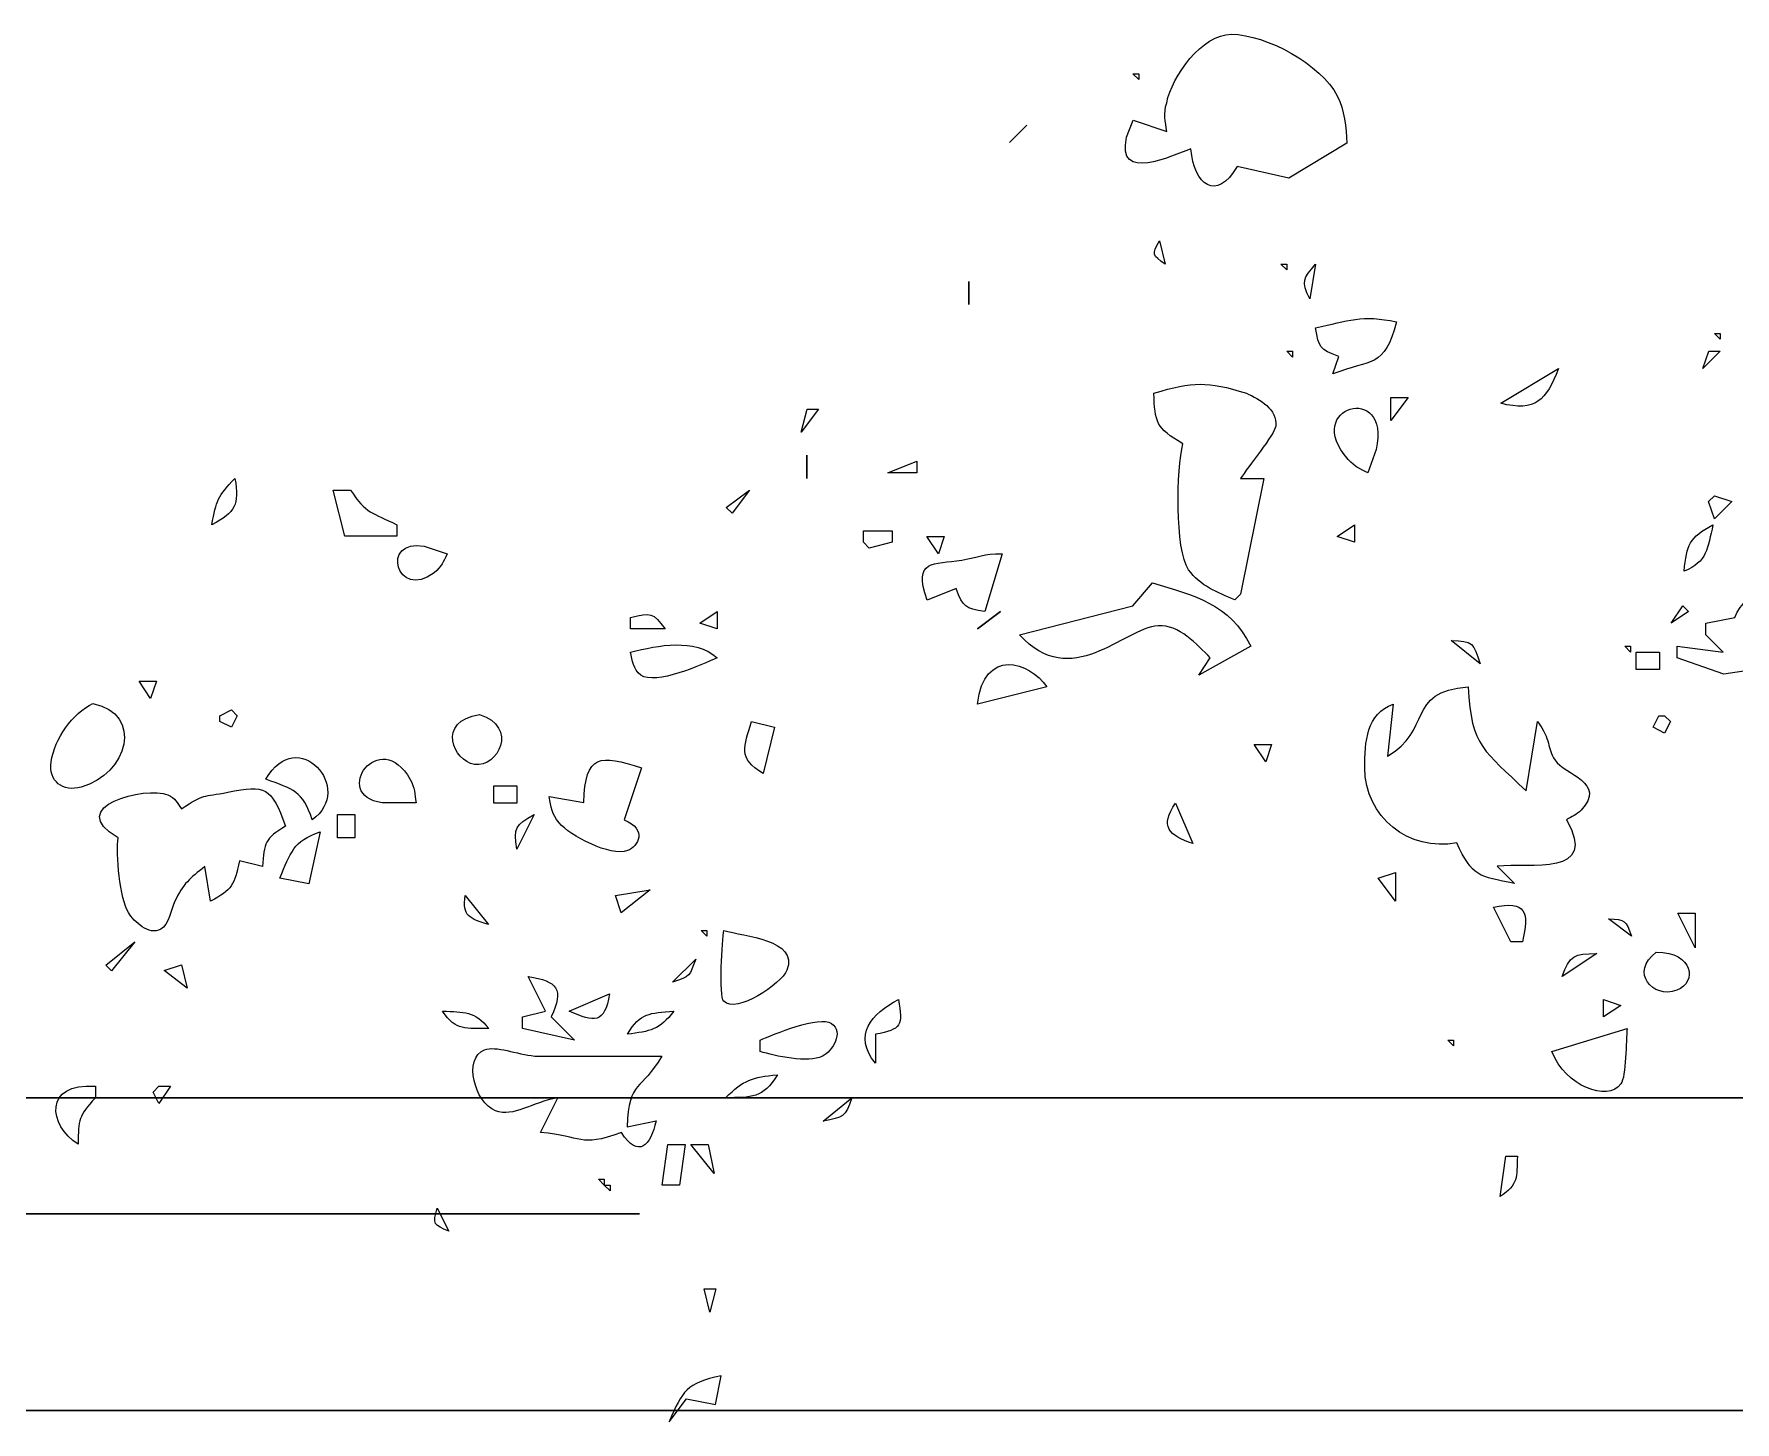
# Model space of a CAD drawing. Header units: centimetres. Extents: x -10.8 to 7.5, y -7.5 to 7.5.
# Drawn here: x -6.833 to -4.785, y -0.691 to 0.979 of the extents above; entities that cross this region are included whole.
import ezdxf

# ---------------------------------------------------------------- set-up
doc = ezdxf.new("R2010")
doc.units = ezdxf.units.CM
doc.header["$MEASUREMENT"] = 0
doc.layers.add('Layer 1', color=7, linetype='Continuous')

msp = doc.modelspace()

# ---------------------------------------------------------------- linework, layer by layer
at = {"layer": 'Layer 1'}
for points, knots in [([(-5.26357, 0.90509), (-5.28271, 0.94274), (-5.34882, 0.97886), (-5.39093, 0.97914), (-5.39093, 0.97914), (-5.42621, 0.97942), (-5.46268, 0.9282), (-5.46881, 0.89674), (-5.46881, 0.89674), (-5.47326, 0.88289), (-5.47027, 0.87503), (-5.46881, 0.86194), (-5.46881, 0.86194), (-5.46881, 0.86194), (-5.50931, 0.87586), (-5.50931, 0.87586), (-5.50931, 0.87586), (-5.50931, 0.87586), (-5.51717, 0.85512), (-5.51717, 0.85512), (-5.51717, 0.85512), (-5.52977, 0.79965), (-5.46268, 0.83341), (-5.43971, 0.84106), (-5.43971, 0.84106), (-5.43616, 0.79819), (-5.40895, 0.77655), (-5.38403, 0.82018), (-5.38403, 0.82018), (-5.38403, 0.82018), (-5.32167, 0.80591), (-5.32167, 0.80591), (-5.32167, 0.80591), (-5.32167, 0.80591), (-5.2518, 0.84801), (-5.2518, 0.84801), (-5.2518, 0.84801), (-5.25284, 0.86708), (-5.25472, 0.88768), (-5.26356, 0.90508), (-5.26356, 0.90508), (-5.26356, 0.90508), (-5.26357, 0.90509), (-5.26357, 0.90509)], [0, 0, 0, 0, 0.0833333, 0.0833333, 0.0833333, 0.0833333, 0.1666667, 0.1666667, 0.1666667, 0.1666667, 0.25, 0.25, 0.25, 0.25, 0.3333333, 0.3333333, 0.3333333, 0.3333333, 0.4166667, 0.4166667, 0.4166667, 0.4166667, 0.5, 0.5, 0.5, 0.5, 0.5833333, 0.5833333, 0.5833333, 0.5833333, 0.6666667, 0.6666667, 0.6666667, 0.6666667, 0.75, 0.75, 0.75, 0.75, 0.8333333, 0.8333333, 0.8333333, 0.8333333, 1, 1, 1, 1]), ([(-5.5095, 0.93153), (-5.5095, 0.93153), (-5.50254, 0.92457), (-5.50254, 0.92457), (-5.50254, 0.92457), (-5.50254, 0.92457), (-5.50254, 0.93153), (-5.50254, 0.93153), (-5.50254, 0.93153), (-5.50254, 0.93153), (-5.5095, 0.93153), (-5.5095, 0.93153)], [0, 0, 0, 0, 0.25, 0.25, 0.25, 0.25, 0.5, 0.5, 0.5, 0.5, 1, 1, 1, 1]), ([(-5.63732, 0.86962), (-5.63732, 0.86962), (-5.6582, 0.84874), (-5.6582, 0.84874), (-5.6582, 0.84874), (-5.6582, 0.84874), (-5.63732, 0.86962), (-5.63732, 0.86962)], [0, 0, 0, 0, 0.3333333, 0.3333333, 0.3333333, 0.3333333, 1, 1, 1, 1]), ([(-5.47052, 0.70254), (-5.47052, 0.70254), (-5.47748, 0.73038), (-5.47748, 0.73038), (-5.47748, 0.73038), (-5.48715, 0.71354), (-5.48625, 0.71361), (-5.47052, 0.70254)], [0, 0, 0, 0, 0.3333333, 0.3333333, 0.3333333, 0.3333333, 1, 1, 1, 1]), ([(-5.33135, 0.70254), (-5.33135, 0.70254), (-5.32439, 0.69558), (-5.32439, 0.69558), (-5.32439, 0.69558), (-5.32439, 0.69558), (-5.32439, 0.70254), (-5.32439, 0.70254), (-5.32439, 0.70254), (-5.32439, 0.70254), (-5.33135, 0.70254), (-5.33135, 0.70254)], [0, 0, 0, 0, 0.25, 0.25, 0.25, 0.25, 0.5, 0.5, 0.5, 0.5, 1, 1, 1, 1]), ([(-5.29655, 0.66079), (-5.29655, 0.66079), (-5.28959, 0.70255), (-5.28959, 0.70255), (-5.28959, 0.70255), (-5.30469, 0.68487), (-5.30713, 0.68216), (-5.29655, 0.66079)], [0, 0, 0, 0, 0.3333333, 0.3333333, 0.3333333, 0.3333333, 1, 1, 1, 1]), ([(-5.7071, 0.65383), (-5.7071, 0.65383), (-5.7071, 0.68167), (-5.7071, 0.68167), (-5.7071, 0.68167), (-5.7071, 0.68167), (-5.7071, 0.65383), (-5.7071, 0.65383)], [0, 0, 0, 0, 0.3333333, 0.3333333, 0.3333333, 0.3333333, 1, 1, 1, 1]), ([(-5.28958, 0.62599), (-5.28533, 0.60142), (-5.28492, 0.60052), (-5.26174, 0.59119), (-5.26174, 0.59119), (-5.26174, 0.59119), (-5.2687, 0.57031), (-5.2687, 0.57031), (-5.2687, 0.57031), (-5.22172, 0.58861), (-5.20683, 0.57664), (-5.19215, 0.63294), (-5.19215, 0.63294), (-5.23356, 0.6422), (-5.25012, 0.63405), (-5.28958, 0.62598), (-5.28958, 0.62598), (-5.28958, 0.62598), (-5.28958, 0.62599), (-5.28958, 0.62599)], [0, 0, 0, 0, 0.1666667, 0.1666667, 0.1666667, 0.1666667, 0.3333333, 0.3333333, 0.3333333, 0.3333333, 0.5, 0.5, 0.5, 0.5, 0.6666667, 0.6666667, 0.6666667, 0.6666667, 1, 1, 1, 1]), ([(-4.80936, 0.61903), (-4.80936, 0.61903), (-4.8024, 0.61207), (-4.8024, 0.61207), (-4.8024, 0.61207), (-4.8024, 0.61207), (-4.8024, 0.61903), (-4.8024, 0.61903), (-4.8024, 0.61903), (-4.8024, 0.61903), (-4.80936, 0.61903), (-4.80936, 0.61903)], [0, 0, 0, 0, 0.25, 0.25, 0.25, 0.25, 0.5, 0.5, 0.5, 0.5, 1, 1, 1, 1]), ([(-5.32416, 0.59761), (-5.32416, 0.59761), (-5.3172, 0.59065), (-5.3172, 0.59065), (-5.3172, 0.59065), (-5.3172, 0.59065), (-5.3172, 0.59761), (-5.3172, 0.59761), (-5.3172, 0.59761), (-5.3172, 0.59761), (-5.32416, 0.59761), (-5.32416, 0.59761)], [0, 0, 0, 0, 0.25, 0.25, 0.25, 0.25, 0.5, 0.5, 0.5, 0.5, 1, 1, 1, 1]), ([(-4.81612, 0.59761), (-4.81612, 0.59761), (-4.82308, 0.57673), (-4.82308, 0.57673), (-4.82308, 0.57673), (-4.82308, 0.57673), (-4.8022, 0.59761), (-4.8022, 0.59761), (-4.8022, 0.59761), (-4.8022, 0.59761), (-4.81612, 0.59761), (-4.81612, 0.59761)], [0, 0, 0, 0, 0.25, 0.25, 0.25, 0.25, 0.5, 0.5, 0.5, 0.5, 1, 1, 1, 1]), ([(-5.06663, 0.53498), (-5.02439, 0.5244), (-5.01235, 0.53818), (-4.99704, 0.57674), (-4.99704, 0.57674), (-4.99704, 0.57674), (-5.06663, 0.53498), (-5.06663, 0.53498)], [0, 0, 0, 0, 0.3333333, 0.3333333, 0.3333333, 0.3333333, 1, 1, 1, 1]), ([(-5.33751, 0.50749), (-5.33507, 0.52753), (-5.357, 0.53999), (-5.37293, 0.54716), (-5.37293, 0.54716), (-5.42088, 0.56184), (-5.43668, 0.56122), (-5.48428, 0.54716), (-5.48428, 0.54716), (-5.48303, 0.51215), (-5.48205, 0.50533), (-5.44948, 0.48626), (-5.44948, 0.48626), (-5.45672, 0.45647), (-5.45936, 0.3587), (-5.44245, 0.33461), (-5.44245, 0.33461), (-5.42902, 0.3154), (-5.40744, 0.30733), (-5.38684, 0.29835), (-5.38684, 0.29835), (-5.38684, 0.29835), (-5.37988, 0.30531), (-5.37988, 0.30531), (-5.37988, 0.30531), (-5.37988, 0.30531), (-5.35204, 0.44449), (-5.35204, 0.44449), (-5.35204, 0.44449), (-5.35204, 0.44449), (-5.3799, 0.4445), (-5.3799, 0.4445), (-5.3799, 0.4445), (-5.37155, 0.45765), (-5.3387, 0.49774), (-5.33752, 0.50748), (-5.33752, 0.50748), (-5.33752, 0.50748), (-5.33751, 0.50749), (-5.33751, 0.50749)], [0, 0, 0, 0, 0.0909091, 0.0909091, 0.0909091, 0.0909091, 0.1818182, 0.1818182, 0.1818182, 0.1818182, 0.2727273, 0.2727273, 0.2727273, 0.2727273, 0.3636364, 0.3636364, 0.3636364, 0.3636364, 0.4545455, 0.4545455, 0.4545455, 0.4545455, 0.5454545, 0.5454545, 0.5454545, 0.5454545, 0.6363636, 0.6363636, 0.6363636, 0.6363636, 0.7272727, 0.7272727, 0.7272727, 0.7272727, 0.8181818, 0.8181818, 0.8181818, 0.8181818, 1, 1, 1, 1]), ([(-5.21657, 0.4793), (-5.19827, 0.56135), (-5.30704, 0.53101), (-5.25018, 0.4674), (-5.25018, 0.4674), (-5.2412, 0.45745), (-5.23751, 0.45717), (-5.22673, 0.45146), (-5.22673, 0.45146), (-5.22673, 0.45146), (-5.21657, 0.4793), (-5.21657, 0.4793)], [0, 0, 0, 0, 0.25, 0.25, 0.25, 0.25, 0.5, 0.5, 0.5, 0.5, 1, 1, 1, 1]), ([(-5.19891, 0.54194), (-5.19891, 0.54194), (-5.19891, 0.5141), (-5.19891, 0.5141), (-5.19891, 0.5141), (-5.19891, 0.5141), (-5.17803, 0.54194), (-5.17803, 0.54194), (-5.17803, 0.54194), (-5.17803, 0.54194), (-5.19891, 0.54194), (-5.19891, 0.54194)], [0, 0, 0, 0, 0.25, 0.25, 0.25, 0.25, 0.5, 0.5, 0.5, 0.5, 1, 1, 1, 1]), ([(-5.90193, 0.52802), (-5.90193, 0.52802), (-5.90889, 0.50018), (-5.90889, 0.50018), (-5.90889, 0.50018), (-5.90889, 0.50018), (-5.88801, 0.52802), (-5.88801, 0.52802), (-5.88801, 0.52802), (-5.88801, 0.52802), (-5.90193, 0.52802), (-5.90193, 0.52802)], [0, 0, 0, 0, 0.25, 0.25, 0.25, 0.25, 0.5, 0.5, 0.5, 0.5, 1, 1, 1, 1]), ([(-5.90203, 0.44451), (-5.90203, 0.44451), (-5.90203, 0.47235), (-5.90203, 0.47235), (-5.90203, 0.47235), (-5.90203, 0.47235), (-5.90203, 0.44451), (-5.90203, 0.44451)], [0, 0, 0, 0, 0.3333333, 0.3333333, 0.3333333, 0.3333333, 1, 1, 1, 1]), ([(-5.8046, 0.45147), (-5.8046, 0.45147), (-5.7698, 0.45147), (-5.7698, 0.45147), (-5.7698, 0.45147), (-5.7698, 0.45147), (-5.7698, 0.46539), (-5.7698, 0.46539), (-5.7698, 0.46539), (-5.7698, 0.46539), (-5.8046, 0.45147), (-5.8046, 0.45147)], [0, 0, 0, 0, 0.25, 0.25, 0.25, 0.25, 0.5, 0.5, 0.5, 0.5, 1, 1, 1, 1]), ([(-6.61878, 0.38883), (-6.59032, 0.40407), (-6.58551, 0.41256), (-6.59094, 0.44451), (-6.59094, 0.44451), (-6.61154, 0.42356), (-6.61335, 0.41737), (-6.61878, 0.38883)], [0, 0, 0, 0, 0.3333333, 0.3333333, 0.3333333, 0.3333333, 1, 1, 1, 1]), ([(-6.47252, 0.43059), (-6.47252, 0.43059), (-6.4586, 0.37491), (-6.4586, 0.37491), (-6.4586, 0.37491), (-6.4586, 0.37491), (-6.39596, 0.37491), (-6.39596, 0.37491), (-6.39596, 0.37491), (-6.39596, 0.37491), (-6.39596, 0.38883), (-6.39596, 0.38883), (-6.39596, 0.38883), (-6.42519, 0.40351), (-6.43347, 0.40191), (-6.45164, 0.43059), (-6.45164, 0.43059), (-6.45164, 0.43059), (-6.47252, 0.43059), (-6.47252, 0.43059)], [0, 0, 0, 0, 0.1666667, 0.1666667, 0.1666667, 0.1666667, 0.3333333, 0.3333333, 0.3333333, 0.3333333, 0.5, 0.5, 0.5, 0.5, 0.6666667, 0.6666667, 0.6666667, 0.6666667, 1, 1, 1, 1]), ([(-5.99927, 0.40971), (-5.99927, 0.40971), (-5.99231, 0.40275), (-5.99231, 0.40275), (-5.99231, 0.40275), (-5.99231, 0.40275), (-5.97143, 0.43059), (-5.97143, 0.43059), (-5.97143, 0.43059), (-5.97143, 0.43059), (-5.99927, 0.40971), (-5.99927, 0.40971)], [0, 0, 0, 0, 0.25, 0.25, 0.25, 0.25, 0.5, 0.5, 0.5, 0.5, 1, 1, 1, 1]), ([(-4.80925, 0.42363), (-4.80925, 0.42363), (-4.81621, 0.41667), (-4.81621, 0.41667), (-4.81621, 0.41667), (-4.81621, 0.41667), (-4.80925, 0.39579), (-4.80925, 0.39579), (-4.80925, 0.39579), (-4.80925, 0.39579), (-4.78837, 0.41667), (-4.78837, 0.41667), (-4.78837, 0.41667), (-4.78837, 0.41667), (-4.80925, 0.42363), (-4.80925, 0.42363)], [0, 0, 0, 0, 0.2, 0.2, 0.2, 0.2, 0.4, 0.4, 0.4, 0.4, 0.6, 0.6, 0.6, 0.6, 1, 1, 1, 1]), ([(-6.36293, 0.36306), (-6.41673, 0.37252), (-6.39585, 0.29674), (-6.35117, 0.33105), (-6.35117, 0.33105), (-6.34136, 0.33864), (-6.34045, 0.34392), (-6.33523, 0.35374), (-6.33523, 0.35374), (-6.33523, 0.35374), (-6.36293, 0.36307), (-6.36293, 0.36307), (-6.36293, 0.36307), (-6.36293, 0.36307), (-6.36293, 0.36306), (-6.36293, 0.36306)], [0, 0, 0, 0, 0.2, 0.2, 0.2, 0.2, 0.4, 0.4, 0.4, 0.4, 0.6, 0.6, 0.6, 0.6, 1, 1, 1, 1]), ([(-5.83407, 0.38166), (-5.83407, 0.38166), (-5.83407, 0.36774), (-5.83407, 0.36774), (-5.83407, 0.36774), (-5.83407, 0.36774), (-5.82711, 0.36078), (-5.82711, 0.36078), (-5.82711, 0.36078), (-5.82711, 0.36078), (-5.79927, 0.36774), (-5.79927, 0.36774), (-5.79927, 0.36774), (-5.79927, 0.36774), (-5.79927, 0.38166), (-5.79927, 0.38166), (-5.79927, 0.38166), (-5.79927, 0.38166), (-5.83407, 0.38166), (-5.83407, 0.38166)], [0, 0, 0, 0, 0.1666667, 0.1666667, 0.1666667, 0.1666667, 0.3333333, 0.3333333, 0.3333333, 0.3333333, 0.5, 0.5, 0.5, 0.5, 0.6666667, 0.6666667, 0.6666667, 0.6666667, 1, 1, 1, 1]), ([(-5.7577, 0.37462), (-5.7577, 0.37462), (-5.74378, 0.35374), (-5.74378, 0.35374), (-5.74378, 0.35374), (-5.74378, 0.35374), (-5.73682, 0.37462), (-5.73682, 0.37462), (-5.73682, 0.37462), (-5.73682, 0.37462), (-5.7577, 0.37462), (-5.7577, 0.37462)], [0, 0, 0, 0, 0.25, 0.25, 0.25, 0.25, 0.5, 0.5, 0.5, 0.5, 1, 1, 1, 1]), ([(-5.26339, 0.3747), (-5.26339, 0.3747), (-5.24251, 0.36774), (-5.24251, 0.36774), (-5.24251, 0.36774), (-5.24251, 0.36774), (-5.24251, 0.38862), (-5.24251, 0.38862), (-5.24251, 0.38862), (-5.24251, 0.38862), (-5.26339, 0.3747), (-5.26339, 0.3747)], [0, 0, 0, 0, 0.25, 0.25, 0.25, 0.25, 0.5, 0.5, 0.5, 0.5, 1, 1, 1, 1]), ([(-4.84582, 0.33295), (-4.81777, 0.34388), (-4.81742, 0.36086), (-4.81102, 0.38863), (-4.81102, 0.38863), (-4.83997, 0.37318), (-4.84213, 0.36476), (-4.84582, 0.33295)], [0, 0, 0, 0, 0.3333333, 0.3333333, 0.3333333, 0.3333333, 1, 1, 1, 1]), ([(-5.71561, 0.34629), (-5.74957, 0.34086), (-5.7749, 0.34796), (-5.75737, 0.2982), (-5.75737, 0.2982), (-5.75737, 0.2982), (-5.72257, 0.31212), (-5.72257, 0.31212), (-5.72257, 0.31212), (-5.71324, 0.28894), (-5.71234, 0.28853), (-5.68777, 0.28428), (-5.68777, 0.28428), (-5.68777, 0.28428), (-5.66689, 0.35387), (-5.66689, 0.35387), (-5.66689, 0.35387), (-5.69062, 0.35401), (-5.69438, 0.34962), (-5.71561, 0.34628), (-5.71561, 0.34628), (-5.71561, 0.34628), (-5.71561, 0.34629), (-5.71561, 0.34629)], [0, 0, 0, 0, 0.1428571, 0.1428571, 0.1428571, 0.1428571, 0.2857143, 0.2857143, 0.2857143, 0.2857143, 0.4285714, 0.4285714, 0.4285714, 0.4285714, 0.5714286, 0.5714286, 0.5714286, 0.5714286, 0.7142857, 0.7142857, 0.7142857, 0.7142857, 1, 1, 1, 1]), ([(-5.48593, 0.31908), (-5.48593, 0.31908), (-5.50945, 0.29138), (-5.50945, 0.29138), (-5.50945, 0.29138), (-5.50945, 0.29138), (-5.64599, 0.25644), (-5.64599, 0.25644), (-5.64599, 0.25644), (-5.58356, 0.18754), (-5.52184, 0.26389), (-5.47897, 0.26723), (-5.47897, 0.26723), (-5.45392, 0.26911), (-5.43276, 0.2444), (-5.41634, 0.2286), (-5.41634, 0.2286), (-5.41634, 0.2286), (-5.43026, 0.20772), (-5.43026, 0.20772), (-5.43026, 0.20772), (-5.43026, 0.20772), (-5.36763, 0.24252), (-5.36763, 0.24252), (-5.36763, 0.24252), (-5.39324, 0.29416), (-5.43528, 0.30314), (-5.48594, 0.31907), (-5.48594, 0.31907), (-5.48594, 0.31907), (-5.48593, 0.31908), (-5.48593, 0.31908)], [0, 0, 0, 0, 0.1111111, 0.1111111, 0.1111111, 0.1111111, 0.2222222, 0.2222222, 0.2222222, 0.2222222, 0.3333333, 0.3333333, 0.3333333, 0.3333333, 0.4444444, 0.4444444, 0.4444444, 0.4444444, 0.5555556, 0.5555556, 0.5555556, 0.5555556, 0.6666667, 0.6666667, 0.6666667, 0.6666667, 0.7777778, 0.7777778, 0.7777778, 0.7777778, 1, 1, 1, 1]), ([(-4.78464, 0.27728), (-4.78464, 0.27728), (-4.81944, 0.27032), (-4.81944, 0.27032), (-4.81944, 0.27032), (-4.81944, 0.27032), (-4.81944, 0.2564), (-4.81944, 0.2564), (-4.81944, 0.2564), (-4.81944, 0.2564), (-4.79856, 0.23552), (-4.79856, 0.23552), (-4.79856, 0.23552), (-4.79856, 0.23552), (-4.85424, 0.24248), (-4.85424, 0.24248), (-4.85424, 0.24248), (-4.85424, 0.24248), (-4.85424, 0.22856), (-4.85424, 0.22856), (-4.85424, 0.22856), (-4.85424, 0.22856), (-4.79794, 0.20887), (-4.79794, 0.20887), (-4.79794, 0.20887), (-4.79794, 0.20887), (-4.66634, 0.22856), (-4.66634, 0.22856), (-4.66634, 0.22856), (-4.67386, 0.26322), (-4.6788, 0.27094), (-4.71506, 0.27032), (-4.71506, 0.27032), (-4.73134, 0.31416), (-4.77039, 0.31382), (-4.78465, 0.27728), (-4.78465, 0.27728), (-4.78465, 0.27728), (-4.78464, 0.27728), (-4.78464, 0.27728)], [0, 0, 0, 0, 0.0909091, 0.0909091, 0.0909091, 0.0909091, 0.1818182, 0.1818182, 0.1818182, 0.1818182, 0.2727273, 0.2727273, 0.2727273, 0.2727273, 0.3636364, 0.3636364, 0.3636364, 0.3636364, 0.4545455, 0.4545455, 0.4545455, 0.4545455, 0.5454545, 0.5454545, 0.5454545, 0.5454545, 0.6363636, 0.6363636, 0.6363636, 0.6363636, 0.7272727, 0.7272727, 0.7272727, 0.7272727, 0.8181818, 0.8181818, 0.8181818, 0.8181818, 1, 1, 1, 1]), ([(-4.86122, 0.27032), (-4.86122, 0.27032), (-4.84034, 0.28424), (-4.84034, 0.28424), (-4.84034, 0.28424), (-4.84034, 0.28424), (-4.8473, 0.2912), (-4.8473, 0.2912), (-4.8473, 0.2912), (-4.8473, 0.2912), (-4.86122, 0.27032), (-4.86122, 0.27032)], [0, 0, 0, 0, 0.25, 0.25, 0.25, 0.25, 0.5, 0.5, 0.5, 0.5, 1, 1, 1, 1]), ([(-6.1144, 0.27727), (-6.1144, 0.27727), (-6.1144, 0.26335), (-6.1144, 0.26335), (-6.1144, 0.26335), (-6.1144, 0.26335), (-6.07265, 0.26335), (-6.07265, 0.26335), (-6.07265, 0.26335), (-6.08817, 0.28374), (-6.0897, 0.28277), (-6.11441, 0.27727), (-6.11441, 0.27727), (-6.11441, 0.27727), (-6.1144, 0.27727), (-6.1144, 0.27727)], [0, 0, 0, 0, 0.2, 0.2, 0.2, 0.2, 0.4, 0.4, 0.4, 0.4, 0.6, 0.6, 0.6, 0.6, 1, 1, 1, 1]), ([(-6.03089, 0.27031), (-6.03089, 0.27031), (-6.01001, 0.26335), (-6.01001, 0.26335), (-6.01001, 0.26335), (-6.01001, 0.26335), (-6.01001, 0.28423), (-6.01001, 0.28423), (-6.01001, 0.28423), (-6.01001, 0.28423), (-6.03089, 0.27031), (-6.03089, 0.27031)], [0, 0, 0, 0, 0.25, 0.25, 0.25, 0.25, 0.5, 0.5, 0.5, 0.5, 1, 1, 1, 1]), ([(-5.69683, 0.26335), (-5.69683, 0.26335), (-5.66899, 0.28423), (-5.66899, 0.28423), (-5.66899, 0.28423), (-5.66899, 0.28423), (-5.69683, 0.26335), (-5.69683, 0.26335)], [0, 0, 0, 0, 0.3333333, 0.3333333, 0.3333333, 0.3333333, 1, 1, 1, 1]), ([(-6.11441, 0.23552), (-6.11211, 0.22571), (-6.11142, 0.2145), (-6.1023, 0.20789), (-6.1023, 0.20789), (-6.08462, 0.19508), (-6.02846, 0.22049), (-6.01002, 0.22856), (-6.01002, 0.22856), (-6.03765, 0.25271), (-6.08087, 0.24366), (-6.11441, 0.23552)], [0, 0, 0, 0, 0.25, 0.25, 0.25, 0.25, 0.5, 0.5, 0.5, 0.5, 1, 1, 1, 1]), ([(-5.1262, 0.24943), (-5.1262, 0.24943), (-5.0914, 0.22159), (-5.0914, 0.22159), (-5.0914, 0.22159), (-5.09926, 0.24602), (-5.1001, 0.24915), (-5.1262, 0.24943)], [0, 0, 0, 0, 0.3333333, 0.3333333, 0.3333333, 0.3333333, 1, 1, 1, 1]), ([(-5.69683, 0.17288), (-5.69683, 0.17288), (-5.61332, 0.19376), (-5.61332, 0.19376), (-5.61332, 0.19376), (-5.63385, 0.22424), (-5.68876, 0.24164), (-5.69683, 0.17288)], [0, 0, 0, 0, 0.3333333, 0.3333333, 0.3333333, 0.3333333, 1, 1, 1, 1]), ([(-4.91735, 0.24247), (-4.91735, 0.24247), (-4.91039, 0.23551), (-4.91039, 0.23551), (-4.91039, 0.23551), (-4.91039, 0.23551), (-4.91039, 0.24247), (-4.91039, 0.24247), (-4.91039, 0.24247), (-4.91039, 0.24247), (-4.91735, 0.24247), (-4.91735, 0.24247)], [0, 0, 0, 0, 0.25, 0.25, 0.25, 0.25, 0.5, 0.5, 0.5, 0.5, 1, 1, 1, 1]), ([(-4.9034, 0.23552), (-4.9034, 0.23552), (-4.9034, 0.21464), (-4.9034, 0.21464), (-4.9034, 0.21464), (-4.9034, 0.21464), (-4.87556, 0.21464), (-4.87556, 0.21464), (-4.87556, 0.21464), (-4.87556, 0.21464), (-4.87556, 0.23552), (-4.87556, 0.23552), (-4.87556, 0.23552), (-4.87556, 0.23552), (-4.9034, 0.23552), (-4.9034, 0.23552)], [0, 0, 0, 0, 0.2, 0.2, 0.2, 0.2, 0.4, 0.4, 0.4, 0.4, 0.6, 0.6, 0.6, 0.6, 1, 1, 1, 1]), ([(-6.70641, 0.20072), (-6.70641, 0.20072), (-6.69249, 0.17984), (-6.69249, 0.17984), (-6.69249, 0.17984), (-6.69249, 0.17984), (-6.68553, 0.20072), (-6.68553, 0.20072), (-6.68553, 0.20072), (-6.68553, 0.20072), (-6.70641, 0.20072), (-6.70641, 0.20072)], [0, 0, 0, 0, 0.25, 0.25, 0.25, 0.25, 0.5, 0.5, 0.5, 0.5, 1, 1, 1, 1]), ([(-5.20314, 0.11025), (-5.20314, 0.11025), (-5.19618, 0.17288), (-5.19618, 0.17288), (-5.19618, 0.17288), (-5.22785, 0.16147), (-5.23063, 0.12723), (-5.23042, 0.09633), (-5.23042, 0.09633), (-5.23014, 0.0369), (-5.17732, -0.00493), (-5.11963, 0.00586), (-5.11963, 0.00586), (-5.10035, -0.03499), (-5.09311, -0.03457), (-5.05004, -0.04286), (-5.05004, -0.04286), (-5.05004, -0.04286), (-5.07092, -0.02198), (-5.07092, -0.02198), (-5.07092, -0.02198), (-5.03146, -0.01864), (-4.94809, -0.03492), (-4.98741, 0.0337), (-4.98741, 0.0337), (-4.98101, 0.0376), (-4.97551, 0.03955), (-4.96973, 0.04546), (-4.96973, 0.04546), (-4.93813, 0.07803), (-4.98977, 0.08833), (-5.00119, 0.10545), (-5.00119, 0.10545), (-5.01107, 0.1202), (-5.00571, 0.12974), (-5.02221, 0.15201), (-5.02221, 0.15201), (-5.02221, 0.15201), (-5.03613, 0.0685), (-5.03613, 0.0685), (-5.03613, 0.0685), (-5.08589, 0.11736), (-5.10231, 0.12049), (-5.10572, 0.19376), (-5.10572, 0.19376), (-5.18227, 0.1875), (-5.14817, 0.14045), (-5.20315, 0.11025), (-5.20315, 0.11025), (-5.20315, 0.11025), (-5.20314, 0.11025), (-5.20314, 0.11025)], [0, 0, 0, 0, 0.0714286, 0.0714286, 0.0714286, 0.0714286, 0.1428571, 0.1428571, 0.1428571, 0.1428571, 0.2142857, 0.2142857, 0.2142857, 0.2142857, 0.2857143, 0.2857143, 0.2857143, 0.2857143, 0.3571429, 0.3571429, 0.3571429, 0.3571429, 0.4285714, 0.4285714, 0.4285714, 0.4285714, 0.5, 0.5, 0.5, 0.5, 0.5714286, 0.5714286, 0.5714286, 0.5714286, 0.6428571, 0.6428571, 0.6428571, 0.6428571, 0.7142857, 0.7142857, 0.7142857, 0.7142857, 0.7857143, 0.7857143, 0.7857143, 0.7857143, 0.8571429, 0.8571429, 0.8571429, 0.8571429, 1, 1, 1, 1]), ([(-6.81228, 0.10343), (-6.81555, 0.07991), (-6.79808, 0.06689), (-6.77595, 0.07302), (-6.77595, 0.07302), (-6.72007, 0.08847), (-6.70037, 0.16141), (-6.76203, 0.17351), (-6.76203, 0.17351), (-6.78653, 0.16168), (-6.80838, 0.13141), (-6.81228, 0.10343)], [0, 0, 0, 0, 0.25, 0.25, 0.25, 0.25, 0.5, 0.5, 0.5, 0.5, 1, 1, 1, 1]), ([(-6.6091, 0.15897), (-6.6091, 0.15897), (-6.6091, 0.15201), (-6.6091, 0.15201), (-6.6091, 0.15201), (-6.6091, 0.15201), (-6.59518, 0.14505), (-6.59518, 0.14505), (-6.59518, 0.14505), (-6.59518, 0.14505), (-6.58822, 0.15897), (-6.58822, 0.15897), (-6.58822, 0.15897), (-6.58822, 0.15897), (-6.59518, 0.16593), (-6.59518, 0.16593), (-6.59518, 0.16593), (-6.59518, 0.16593), (-6.6091, 0.15897), (-6.6091, 0.15897)], [0, 0, 0, 0, 0.1666667, 0.1666667, 0.1666667, 0.1666667, 0.3333333, 0.3333333, 0.3333333, 0.3333333, 0.5, 0.5, 0.5, 0.5, 0.6666667, 0.6666667, 0.6666667, 0.6666667, 1, 1, 1, 1]), ([(-6.55368, 0.08241), (-6.52104, 0.07065), (-6.50886, 0.06856), (-6.498, 0.03369), (-6.498, 0.03369), (-6.44532, 0.07044), (-6.51582, 0.14949), (-6.55368, 0.08241)], [0, 0, 0, 0, 0.3333333, 0.3333333, 0.3333333, 0.3333333, 1, 1, 1, 1]), ([(-6.37984, 0.08199), (-6.41624, 0.14748), (-6.47623, 0.06334), (-6.4138, 0.05408), (-6.4138, 0.05408), (-6.4138, 0.05408), (-6.37274, 0.05409), (-6.37274, 0.05409), (-6.37274, 0.05409), (-6.37441, 0.06502), (-6.37434, 0.07212), (-6.37984, 0.082), (-6.37984, 0.082), (-6.37984, 0.082), (-6.37984, 0.08199), (-6.37984, 0.08199)], [0, 0, 0, 0, 0.2, 0.2, 0.2, 0.2, 0.4, 0.4, 0.4, 0.4, 0.6, 0.6, 0.6, 0.6, 1, 1, 1, 1]), ([(-6.30248, 0.10037), (-6.27402, 0.09626), (-6.24938, 0.14526), (-6.29622, 0.16057), (-6.29622, 0.16057), (-6.34897, 0.15236), (-6.32768, 0.10392), (-6.30248, 0.10037)], [0, 0, 0, 0, 0.3333333, 0.3333333, 0.3333333, 0.3333333, 1, 1, 1, 1]), ([(-5.9689, 0.15201), (-5.97774, 0.12104), (-5.98595, 0.10824), (-5.95498, 0.08938), (-5.95498, 0.08938), (-5.95498, 0.08938), (-5.94106, 0.14506), (-5.94106, 0.14506), (-5.94106, 0.14506), (-5.94106, 0.14506), (-5.9689, 0.15202), (-5.9689, 0.15202), (-5.9689, 0.15202), (-5.9689, 0.15202), (-5.9689, 0.15201), (-5.9689, 0.15201)], [0, 0, 0, 0, 0.2, 0.2, 0.2, 0.2, 0.4, 0.4, 0.4, 0.4, 0.6, 0.6, 0.6, 0.6, 1, 1, 1, 1]), ([(-4.87618, 0.15897), (-4.87618, 0.15897), (-4.88314, 0.14505), (-4.88314, 0.14505), (-4.88314, 0.14505), (-4.88314, 0.14505), (-4.86922, 0.13809), (-4.86922, 0.13809), (-4.86922, 0.13809), (-4.86922, 0.13809), (-4.86226, 0.15201), (-4.86226, 0.15201), (-4.86226, 0.15201), (-4.86226, 0.15201), (-4.86922, 0.15897), (-4.86922, 0.15897), (-4.86922, 0.15897), (-4.86922, 0.15897), (-4.87618, 0.15897), (-4.87618, 0.15897)], [0, 0, 0, 0, 0.1666667, 0.1666667, 0.1666667, 0.1666667, 0.3333333, 0.3333333, 0.3333333, 0.3333333, 0.5, 0.5, 0.5, 0.5, 0.6666667, 0.6666667, 0.6666667, 0.6666667, 1, 1, 1, 1]), ([(-5.36346, 0.12417), (-5.36346, 0.12417), (-5.34954, 0.10329), (-5.34954, 0.10329), (-5.34954, 0.10329), (-5.34954, 0.10329), (-5.34258, 0.12417), (-5.34258, 0.12417), (-5.34258, 0.12417), (-5.34258, 0.12417), (-5.36346, 0.12417), (-5.36346, 0.12417)], [0, 0, 0, 0, 0.25, 0.25, 0.25, 0.25, 0.5, 0.5, 0.5, 0.5, 1, 1, 1, 1]), ([(-6.17092, 0.05457), (-6.17092, 0.05457), (-6.21268, 0.06153), (-6.21268, 0.06153), (-6.21268, 0.06153), (-6.2099, 0.04872), (-6.20948, 0.04079), (-6.20057, 0.03), (-6.20057, 0.03), (-6.1879, 0.01455), (-6.13821, -0.01113), (-6.11824, -0.00348), (-6.11824, -0.00348), (-6.10502, 0.0016), (-6.09402, 0.02185), (-6.12221, 0.03368), (-6.12221, 0.03368), (-6.12221, 0.03368), (-6.10133, 0.09631), (-6.10133, 0.09631), (-6.10133, 0.09631), (-6.15144, 0.11239), (-6.16891, 0.11308), (-6.17092, 0.05455), (-6.17092, 0.05455), (-6.17092, 0.05455), (-6.17092, 0.05457), (-6.17092, 0.05457)], [0, 0, 0, 0, 0.125, 0.125, 0.125, 0.125, 0.25, 0.25, 0.25, 0.25, 0.375, 0.375, 0.375, 0.375, 0.5, 0.5, 0.5, 0.5, 0.625, 0.625, 0.625, 0.625, 0.75, 0.75, 0.75, 0.75, 1, 1, 1, 1]), ([(-6.59949, 0.06682), (-6.63039, 0.06083), (-6.62726, 0.0655), (-6.65517, 0.04692), (-6.65517, 0.04692), (-6.66081, 0.05444), (-6.66206, 0.05945), (-6.67194, 0.06369), (-6.67194, 0.06369), (-6.69755, 0.07476), (-6.79791, 0.04977), (-6.73172, 0.01212), (-6.73172, 0.01212), (-6.7345, -0.00688), (-6.72935, -0.06179), (-6.71926, -0.07794), (-6.71926, -0.07794), (-6.71223, -0.08921), (-6.69469, -0.10585), (-6.68015, -0.09805), (-6.68015, -0.09805), (-6.67069, -0.09297), (-6.66762, -0.07383), (-6.66324, -0.06444), (-6.66324, -0.06444), (-6.6535, -0.04328), (-6.64494, -0.0366), (-6.62733, -0.02268), (-6.62733, -0.02268), (-6.62733, -0.02268), (-6.62037, -0.06444), (-6.62037, -0.06444), (-6.62037, -0.06444), (-6.59379, -0.05024), (-6.59184, -0.04481), (-6.58557, -0.01572), (-6.58557, -0.01572), (-6.58557, -0.01572), (-6.55773, -0.02268), (-6.55773, -0.02268), (-6.55773, -0.02268), (-6.55578, 0.00585), (-6.55502, 0.01135), (-6.52989, 0.02604), (-6.52989, 0.02604), (-6.54778, 0.07392), (-6.55348, 0.07566), (-6.59948, 0.06682), (-6.59948, 0.06682), (-6.59948, 0.06682), (-6.59949, 0.06682), (-6.59949, 0.06682)], [0, 0, 0, 0, 0.0714286, 0.0714286, 0.0714286, 0.0714286, 0.1428571, 0.1428571, 0.1428571, 0.1428571, 0.2142857, 0.2142857, 0.2142857, 0.2142857, 0.2857143, 0.2857143, 0.2857143, 0.2857143, 0.3571429, 0.3571429, 0.3571429, 0.3571429, 0.4285714, 0.4285714, 0.4285714, 0.4285714, 0.5, 0.5, 0.5, 0.5, 0.5714286, 0.5714286, 0.5714286, 0.5714286, 0.6428571, 0.6428571, 0.6428571, 0.6428571, 0.7142857, 0.7142857, 0.7142857, 0.7142857, 0.7857143, 0.7857143, 0.7857143, 0.7857143, 0.8571429, 0.8571429, 0.8571429, 0.8571429, 1, 1, 1, 1]), ([(-6.27935, 0.07475), (-6.27935, 0.07475), (-6.27935, 0.05387), (-6.27935, 0.05387), (-6.27935, 0.05387), (-6.27935, 0.05387), (-6.25152, 0.05387), (-6.25152, 0.05387), (-6.25152, 0.05387), (-6.25152, 0.05387), (-6.25152, 0.07475), (-6.25152, 0.07475), (-6.25152, 0.07475), (-6.25152, 0.07475), (-6.27935, 0.07475), (-6.27935, 0.07475)], [0, 0, 0, 0, 0.2, 0.2, 0.2, 0.2, 0.4, 0.4, 0.4, 0.4, 0.6, 0.6, 0.6, 0.6, 1, 1, 1, 1]), ([(-5.4372, 0.00515), (-5.4372, 0.00515), (-5.45808, 0.05387), (-5.45808, 0.05387), (-5.45808, 0.05387), (-5.47743, 0.02589), (-5.46657, 0.01455), (-5.4372, 0.00515)], [0, 0, 0, 0, 0.3333333, 0.3333333, 0.3333333, 0.3333333, 1, 1, 1, 1]), ([(-6.46728, 0.03995), (-6.46728, 0.03995), (-6.46728, 0.01211), (-6.46728, 0.01211), (-6.46728, 0.01211), (-6.46728, 0.01211), (-6.4464, 0.01211), (-6.4464, 0.01211), (-6.4464, 0.01211), (-6.4464, 0.01211), (-6.4464, 0.03995), (-6.4464, 0.03995), (-6.4464, 0.03995), (-6.4464, 0.03995), (-6.46728, 0.03995), (-6.46728, 0.03995)], [0, 0, 0, 0, 0.2, 0.2, 0.2, 0.2, 0.4, 0.4, 0.4, 0.4, 0.6, 0.6, 0.6, 0.6, 1, 1, 1, 1]), ([(-6.25153, -0.00181), (-6.25153, -0.00181), (-6.23065, 0.03995), (-6.23065, 0.03995), (-6.23065, 0.03995), (-6.25389, 0.02673), (-6.25487, 0.02464), (-6.25153, -0.00181)], [0, 0, 0, 0, 0.3333333, 0.3333333, 0.3333333, 0.3333333, 1, 1, 1, 1]), ([(-6.53684, -0.0366), (-6.53684, -0.0366), (-6.50204, -0.04356), (-6.50204, -0.04356), (-6.50204, -0.04356), (-6.50204, -0.04356), (-6.48812, 0.01907), (-6.48812, 0.01907), (-6.48812, 0.01907), (-6.52125, 0.00821), (-6.52354, -0.00598), (-6.53684, -0.03661), (-6.53684, -0.03661), (-6.53684, -0.03661), (-6.53684, -0.0366), (-6.53684, -0.0366)], [0, 0, 0, 0, 0.2, 0.2, 0.2, 0.2, 0.4, 0.4, 0.4, 0.4, 0.6, 0.6, 0.6, 0.6, 1, 1, 1, 1]), ([(-5.21413, -0.0366), (-5.21413, -0.0366), (-5.19325, -0.06444), (-5.19325, -0.06444), (-5.19325, -0.06444), (-5.19325, -0.06444), (-5.19325, -0.02964), (-5.19325, -0.02964), (-5.19325, -0.02964), (-5.19325, -0.02964), (-5.21413, -0.0366), (-5.21413, -0.0366)], [0, 0, 0, 0, 0.25, 0.25, 0.25, 0.25, 0.5, 0.5, 0.5, 0.5, 1, 1, 1, 1]), ([(-6.28574, -0.09228), (-6.28574, -0.09228), (-6.31358, -0.05748), (-6.31358, -0.05748), (-6.31358, -0.05748), (-6.31803, -0.08239), (-6.30746, -0.08539), (-6.28574, -0.09228)], [0, 0, 0, 0, 0.3333333, 0.3333333, 0.3333333, 0.3333333, 1, 1, 1, 1]), ([(-6.13271, -0.05748), (-6.13271, -0.05748), (-6.12575, -0.07836), (-6.12575, -0.07836), (-6.12575, -0.07836), (-6.12575, -0.07836), (-6.09095, -0.05052), (-6.09095, -0.05052), (-6.09095, -0.05052), (-6.09095, -0.05052), (-6.13271, -0.05748), (-6.13271, -0.05748)], [0, 0, 0, 0, 0.25, 0.25, 0.25, 0.25, 0.5, 0.5, 0.5, 0.5, 1, 1, 1, 1]), ([(-5.07534, -0.0714), (-5.07534, -0.0714), (-5.05446, -0.11316), (-5.05446, -0.11316), (-5.05446, -0.11316), (-5.05446, -0.11316), (-5.04054, -0.11316), (-5.04054, -0.11316), (-5.04054, -0.11316), (-5.03163, -0.07774), (-5.03609, -0.06312), (-5.07534, -0.0714)], [0, 0, 0, 0, 0.25, 0.25, 0.25, 0.25, 0.5, 0.5, 0.5, 0.5, 1, 1, 1, 1]), ([(-4.85333, -0.07853), (-4.85333, -0.07853), (-4.83245, -0.12029), (-4.83245, -0.12029), (-4.83245, -0.12029), (-4.83245, -0.12029), (-4.83245, -0.07853), (-4.83245, -0.07853), (-4.83245, -0.07853), (-4.83245, -0.07853), (-4.85333, -0.07853), (-4.85333, -0.07853)], [0, 0, 0, 0, 0.25, 0.25, 0.25, 0.25, 0.5, 0.5, 0.5, 0.5, 1, 1, 1, 1]), ([(-6.02952, -0.0994), (-6.02952, -0.0994), (-6.02256, -0.10636), (-6.02256, -0.10636), (-6.02256, -0.10636), (-6.02256, -0.10636), (-6.02256, -0.0994), (-6.02256, -0.0994), (-6.02256, -0.0994), (-6.02256, -0.0994), (-6.02952, -0.0994), (-6.02952, -0.0994)], [0, 0, 0, 0, 0.25, 0.25, 0.25, 0.25, 0.5, 0.5, 0.5, 0.5, 1, 1, 1, 1]), ([(-6.00231, -0.18473), (-5.98742, -0.20046), (-5.93272, -0.16371), (-5.92631, -0.14743), (-5.92631, -0.14743), (-5.91156, -0.11013), (-5.97788, -0.10713), (-6.00231, -0.09941), (-6.00231, -0.09941), (-6.00405, -0.10978), (-6.0085, -0.17917), (-6.00231, -0.18473)], [0, 0, 0, 0, 0.25, 0.25, 0.25, 0.25, 0.5, 0.5, 0.5, 0.5, 1, 1, 1, 1]), ([(-4.93685, -0.08549), (-4.93685, -0.08549), (-4.90901, -0.10637), (-4.90901, -0.10637), (-4.90901, -0.10637), (-4.91646, -0.0864), (-4.91569, -0.08688), (-4.93685, -0.08549)], [0, 0, 0, 0, 0.3333333, 0.3333333, 0.3333333, 0.3333333, 1, 1, 1, 1]), ([(-6.74646, -0.14116), (-6.74646, -0.14116), (-6.7395, -0.14812), (-6.7395, -0.14812), (-6.7395, -0.14812), (-6.7395, -0.14812), (-6.71166, -0.11332), (-6.71166, -0.11332), (-6.71166, -0.11332), (-6.71166, -0.11332), (-6.74646, -0.14116), (-6.74646, -0.14116)], [0, 0, 0, 0, 0.25, 0.25, 0.25, 0.25, 0.5, 0.5, 0.5, 0.5, 1, 1, 1, 1]), ([(-6.67626, -0.14791), (-6.67626, -0.14791), (-6.64842, -0.16879), (-6.64842, -0.16879), (-6.64842, -0.16879), (-6.64842, -0.16879), (-6.65538, -0.14095), (-6.65538, -0.14095), (-6.65538, -0.14095), (-6.65538, -0.14095), (-6.67626, -0.14791), (-6.67626, -0.14791)], [0, 0, 0, 0, 0.25, 0.25, 0.25, 0.25, 0.5, 0.5, 0.5, 0.5, 1, 1, 1, 1]), ([(-6.0639, -0.16183), (-6.04253, -0.15438), (-6.04351, -0.15536), (-6.03606, -0.13399), (-6.03606, -0.13399), (-6.03606, -0.13399), (-6.0639, -0.16183), (-6.0639, -0.16183)], [0, 0, 0, 0, 0.3333333, 0.3333333, 0.3333333, 0.3333333, 1, 1, 1, 1]), ([(-4.99274, -0.15508), (-4.99274, -0.15508), (-4.95098, -0.12724), (-4.95098, -0.12724), (-4.95098, -0.12724), (-4.97777, -0.12752), (-4.98369, -0.12933), (-4.99274, -0.15508)], [0, 0, 0, 0, 0.3333333, 0.3333333, 0.3333333, 0.3333333, 1, 1, 1, 1]), ([(-4.85467, -0.1715), (-4.82934, -0.16183), (-4.8347, -0.12543), (-4.87924, -0.12578), (-4.87924, -0.12578), (-4.91167, -0.14951), (-4.88342, -0.1825), (-4.85467, -0.1715)], [0, 0, 0, 0, 0.3333333, 0.3333333, 0.3333333, 0.3333333, 1, 1, 1, 1]), ([(-6.2378, -0.15487), (-6.2378, -0.15487), (-6.21692, -0.19663), (-6.21692, -0.19663), (-6.21692, -0.19663), (-6.21692, -0.19663), (-6.24476, -0.20359), (-6.24476, -0.20359), (-6.24476, -0.20359), (-6.24476, -0.20359), (-6.24476, -0.21751), (-6.24476, -0.21751), (-6.24476, -0.21751), (-6.24476, -0.21751), (-6.18213, -0.23143), (-6.18213, -0.23143), (-6.18213, -0.23143), (-6.18213, -0.23143), (-6.20997, -0.20359), (-6.20997, -0.20359), (-6.20997, -0.20359), (-6.19459, -0.16963), (-6.20218, -0.16086), (-6.23781, -0.15487), (-6.23781, -0.15487), (-6.23781, -0.15487), (-6.2378, -0.15487), (-6.2378, -0.15487)], [0, 0, 0, 0, 0.125, 0.125, 0.125, 0.125, 0.25, 0.25, 0.25, 0.25, 0.375, 0.375, 0.375, 0.375, 0.5, 0.5, 0.5, 0.5, 0.625, 0.625, 0.625, 0.625, 0.75, 0.75, 0.75, 0.75, 1, 1, 1, 1]), ([(-6.18852, -0.19663), (-6.1572, -0.21027), (-6.14628, -0.21243), (-6.1398, -0.17575), (-6.1398, -0.17575), (-6.1398, -0.17575), (-6.18852, -0.19663), (-6.18852, -0.19663)], [0, 0, 0, 0, 0.3333333, 0.3333333, 0.3333333, 0.3333333, 1, 1, 1, 1]), ([(-5.8196, -0.25926), (-5.8196, -0.25926), (-5.8196, -0.22446), (-5.8196, -0.22446), (-5.8196, -0.22446), (-5.78814, -0.21889), (-5.78654, -0.21353), (-5.79176, -0.1827), (-5.79176, -0.1827), (-5.82461, -0.1994), (-5.84702, -0.22606), (-5.8196, -0.25925), (-5.8196, -0.25925), (-5.8196, -0.25925), (-5.8196, -0.25926), (-5.8196, -0.25926)], [0, 0, 0, 0, 0.2, 0.2, 0.2, 0.2, 0.4, 0.4, 0.4, 0.4, 0.6, 0.6, 0.6, 0.6, 1, 1, 1, 1]), ([(-4.94271, -0.18271), (-4.94271, -0.18271), (-4.94271, -0.20359), (-4.94271, -0.20359), (-4.94271, -0.20359), (-4.94271, -0.20359), (-4.92183, -0.18967), (-4.92183, -0.18967), (-4.92183, -0.18967), (-4.92183, -0.18967), (-4.94271, -0.18271), (-4.94271, -0.18271)], [0, 0, 0, 0, 0.25, 0.25, 0.25, 0.25, 0.5, 0.5, 0.5, 0.5, 1, 1, 1, 1]), ([(-6.3409, -0.19663), (-6.32462, -0.22099), (-6.31271, -0.21716), (-6.28522, -0.21751), (-6.28522, -0.21751), (-6.30178, -0.19614), (-6.31522, -0.19788), (-6.3409, -0.19663)], [0, 0, 0, 0, 0.3333333, 0.3333333, 0.3333333, 0.3333333, 1, 1, 1, 1]), ([(-6.11819, -0.22446), (-6.0914, -0.22098), (-6.07887, -0.21924), (-6.06251, -0.19662), (-6.06251, -0.19662), (-6.09181, -0.19954), (-6.10211, -0.19759), (-6.11819, -0.22446)], [0, 0, 0, 0, 0.3333333, 0.3333333, 0.3333333, 0.3333333, 1, 1, 1, 1]), ([(-5.88352, -0.25098), (-5.87099, -0.24479), (-5.85756, -0.22196), (-5.87245, -0.21138), (-5.87245, -0.21138), (-5.88672, -0.20129), (-5.94281, -0.22474), (-5.95847, -0.23142), (-5.95847, -0.23142), (-5.95847, -0.23142), (-5.95847, -0.24534), (-5.95847, -0.24534), (-5.95847, -0.24534), (-5.94065, -0.25049), (-5.90057, -0.2594), (-5.88352, -0.25098)], [0, 0, 0, 0, 0.2, 0.2, 0.2, 0.2, 0.4, 0.4, 0.4, 0.4, 0.6, 0.6, 0.6, 0.6, 1, 1, 1, 1]), ([(-5.005, -0.24534), (-4.98913, -0.28703), (-4.93722, -0.30617), (-4.9219, -0.28424), (-4.9219, -0.28424), (-4.9155, -0.27512), (-4.91578, -0.23177), (-4.91452, -0.2175), (-4.91452, -0.2175), (-4.91452, -0.2175), (-5.00499, -0.24534), (-5.00499, -0.24534), (-5.00499, -0.24534), (-5.00499, -0.24534), (-5.005, -0.24534), (-5.005, -0.24534)], [0, 0, 0, 0, 0.2, 0.2, 0.2, 0.2, 0.4, 0.4, 0.4, 0.4, 0.6, 0.6, 0.6, 0.6, 1, 1, 1, 1]), ([(-6.22995, -0.2507), (-6.25139, -0.24861), (-6.27672, -0.23789), (-6.29043, -0.24318), (-6.29043, -0.24318), (-6.31646, -0.25327), (-6.30233, -0.30672), (-6.27714, -0.31646), (-6.27714, -0.31646), (-6.25515, -0.32495), (-6.23399, -0.30644), (-6.20212, -0.30101), (-6.20212, -0.30101), (-6.20212, -0.30101), (-6.223, -0.34277), (-6.223, -0.34277), (-6.223, -0.34277), (-6.17073, -0.34632), (-6.17811, -0.36184), (-6.12557, -0.34277), (-6.12557, -0.34277), (-6.10427, -0.37471), (-6.09056, -0.35815), (-6.08381, -0.32885), (-6.08381, -0.32885), (-6.08381, -0.32885), (-6.11861, -0.33581), (-6.11861, -0.33581), (-6.11861, -0.33581), (-6.11659, -0.27812), (-6.101, -0.29343), (-6.07685, -0.2507), (-6.07685, -0.2507), (-6.07685, -0.2507), (-6.22994, -0.2507), (-6.22994, -0.2507), (-6.22994, -0.2507), (-6.22994, -0.2507), (-6.22995, -0.2507), (-6.22995, -0.2507)], [0, 0, 0, 0, 0.0909091, 0.0909091, 0.0909091, 0.0909091, 0.1818182, 0.1818182, 0.1818182, 0.1818182, 0.2727273, 0.2727273, 0.2727273, 0.2727273, 0.3636364, 0.3636364, 0.3636364, 0.3636364, 0.4545455, 0.4545455, 0.4545455, 0.4545455, 0.5454545, 0.5454545, 0.5454545, 0.5454545, 0.6363636, 0.6363636, 0.6363636, 0.6363636, 0.7272727, 0.7272727, 0.7272727, 0.7272727, 0.8181818, 0.8181818, 0.8181818, 0.8181818, 1, 1, 1, 1]), ([(-5.13032, -0.23142), (-5.13032, -0.23142), (-5.12336, -0.23838), (-5.12336, -0.23838), (-5.12336, -0.23838), (-5.12336, -0.23838), (-5.12336, -0.23142), (-5.12336, -0.23142), (-5.12336, -0.23142), (-5.12336, -0.23142), (-5.13032, -0.23142), (-5.13032, -0.23142)], [0, 0, 0, 0, 0.25, 0.25, 0.25, 0.25, 0.5, 0.5, 0.5, 0.5, 1, 1, 1, 1]), ([(-6.7799, -0.35669), (-6.77886, -0.32669), (-6.7799, -0.32335), (-6.75902, -0.30101), (-6.75902, -0.30101), (-6.75902, -0.30101), (-6.75902, -0.28709), (-6.75902, -0.28709), (-6.75902, -0.28709), (-6.82207, -0.28222), (-6.81532, -0.33441), (-6.7799, -0.35668), (-6.7799, -0.35668), (-6.7799, -0.35668), (-6.7799, -0.35669), (-6.7799, -0.35669)], [0, 0, 0, 0, 0.2, 0.2, 0.2, 0.2, 0.4, 0.4, 0.4, 0.4, 0.6, 0.6, 0.6, 0.6, 1, 1, 1, 1]), ([(-6.00022, -0.30102), (-5.96862, -0.30019), (-5.95498, -0.30213), (-5.93759, -0.27318), (-5.93759, -0.27318), (-5.9687, -0.27652), (-5.97768, -0.27882), (-6.00022, -0.30102)], [0, 0, 0, 0, 0.3333333, 0.3333333, 0.3333333, 0.3333333, 1, 1, 1, 1]), ([(4.71011, -0.30102), (4.71011, -0.30102), (4.73795, -0.30102), (4.73795, -0.30102), (4.73795, -0.30102), (4.73795, -0.30102), (-10.82284, -0.30102), (-10.82284, -0.30102), (-10.82284, -0.30102), (-10.82284, -0.30102), (4.71011, -0.30102), (4.71011, -0.30102)], [0, 0, 0, 0, 0.25, 0.25, 0.25, 0.25, 0.5, 0.5, 0.5, 0.5, 1, 1, 1, 1]), ([(-6.6824, -0.2871), (-6.6824, -0.2871), (-6.68936, -0.29406), (-6.68936, -0.29406), (-6.68936, -0.29406), (-6.68936, -0.29406), (-6.6824, -0.30798), (-6.6824, -0.30798), (-6.6824, -0.30798), (-6.6824, -0.30798), (-6.66848, -0.2871), (-6.66848, -0.2871), (-6.66848, -0.2871), (-6.66848, -0.2871), (-6.6824, -0.2871), (-6.6824, -0.2871)], [0, 0, 0, 0, 0.2, 0.2, 0.2, 0.2, 0.4, 0.4, 0.4, 0.4, 0.6, 0.6, 0.6, 0.6, 1, 1, 1, 1]), ([(-5.88265, -0.32886), (-5.85801, -0.32455), (-5.8562, -0.32482), (-5.84785, -0.30102), (-5.84785, -0.30102), (-5.84785, -0.30102), (-5.88265, -0.32886), (-5.88265, -0.32886)], [0, 0, 0, 0, 0.3333333, 0.3333333, 0.3333333, 0.3333333, 1, 1, 1, 1]), ([(-6.06964, -0.35725), (-6.06964, -0.35725), (-6.0766, -0.40597), (-6.0766, -0.40597), (-6.0766, -0.40597), (-6.0766, -0.40597), (-6.05572, -0.40597), (-6.05572, -0.40597), (-6.05572, -0.40597), (-6.05572, -0.40597), (-6.04876, -0.35725), (-6.04876, -0.35725), (-6.04876, -0.35725), (-6.04876, -0.35725), (-6.06964, -0.35725), (-6.06964, -0.35725)], [0, 0, 0, 0, 0.2, 0.2, 0.2, 0.2, 0.4, 0.4, 0.4, 0.4, 0.6, 0.6, 0.6, 0.6, 1, 1, 1, 1]), ([(-6.0418, -0.35725), (-6.0418, -0.35725), (-6.01396, -0.39205), (-6.01396, -0.39205), (-6.01396, -0.39205), (-6.01396, -0.39205), (-6.02092, -0.35725), (-6.02092, -0.35725), (-6.02092, -0.35725), (-6.02092, -0.35725), (-6.0418, -0.35725), (-6.0418, -0.35725)], [0, 0, 0, 0, 0.25, 0.25, 0.25, 0.25, 0.5, 0.5, 0.5, 0.5, 1, 1, 1, 1]), ([(-5.06048, -0.37117), (-5.06048, -0.37117), (-5.06744, -0.41989), (-5.06744, -0.41989), (-5.06744, -0.41989), (-5.04489, -0.40479), (-5.04747, -0.39706), (-5.04656, -0.37117), (-5.04656, -0.37117), (-5.04656, -0.37117), (-5.06048, -0.37117), (-5.06048, -0.37117)], [0, 0, 0, 0, 0.25, 0.25, 0.25, 0.25, 0.5, 0.5, 0.5, 0.5, 1, 1, 1, 1]), ([(-6.15305, -0.39901), (-6.15305, -0.39901), (-6.14609, -0.40597), (-6.14609, -0.40597), (-6.14609, -0.40597), (-6.14609, -0.40597), (-6.14609, -0.39901), (-6.14609, -0.39901), (-6.14609, -0.39901), (-6.14609, -0.39901), (-6.15305, -0.39901), (-6.15305, -0.39901)], [0, 0, 0, 0, 0.25, 0.25, 0.25, 0.25, 0.5, 0.5, 0.5, 0.5, 1, 1, 1, 1]), ([(-6.14609, -0.40597), (-6.14609, -0.40597), (-6.13913, -0.41293), (-6.13913, -0.41293), (-6.13913, -0.41293), (-6.13913, -0.41293), (-6.13913, -0.40597), (-6.13913, -0.40597), (-6.13913, -0.40597), (-6.13913, -0.40597), (-6.14609, -0.40597), (-6.14609, -0.40597)], [0, 0, 0, 0, 0.25, 0.25, 0.25, 0.25, 0.5, 0.5, 0.5, 0.5, 1, 1, 1, 1]), ([(-6.13145, -0.44072), (-6.13145, -0.44072), (-6.10361, -0.44072), (-6.10361, -0.44072), (-6.10361, -0.44072), (-6.10361, -0.44072), (-10.82284, -0.44072), (-10.82284, -0.44072), (-10.82284, -0.44072), (-10.82284, -0.44072), (-6.13145, -0.44072), (-6.13145, -0.44072)], [0, 0, 0, 0, 0.25, 0.25, 0.25, 0.25, 0.5, 0.5, 0.5, 0.5, 1, 1, 1, 1]), ([(-6.33328, -0.46159), (-6.33328, -0.46159), (-6.3472, -0.43375), (-6.3472, -0.43375), (-6.3472, -0.43375), (-6.35325, -0.45275), (-6.35124, -0.45428), (-6.33328, -0.46159)], [0, 0, 0, 0, 0.3333333, 0.3333333, 0.3333333, 0.3333333, 1, 1, 1, 1]), ([(-6.02581, -0.53102), (-6.02581, -0.53102), (-6.01885, -0.55886), (-6.01885, -0.55886), (-6.01885, -0.55886), (-6.01885, -0.55886), (-6.01189, -0.53102), (-6.01189, -0.53102), (-6.01189, -0.53102), (-6.01189, -0.53102), (-6.02581, -0.53102), (-6.02581, -0.53102)], [0, 0, 0, 0, 0.25, 0.25, 0.25, 0.25, 0.5, 0.5, 0.5, 0.5, 1, 1, 1, 1]), ([(-6.00542, -0.63542), (-6.00542, -0.63542), (-6.01238, -0.67022), (-6.01238, -0.67022), (-6.01238, -0.67022), (-6.01238, -0.67022), (-6.04718, -0.66326), (-6.04718, -0.66326), (-6.04718, -0.66326), (-6.04718, -0.66326), (-6.06806, -0.6911), (-6.06806, -0.6911), (-6.06806, -0.6911), (-6.05184, -0.65275), (-6.04725, -0.64496), (-6.00543, -0.63542), (-6.00543, -0.63542), (-6.00543, -0.63542), (-6.00542, -0.63542), (-6.00542, -0.63542)], [0, 0, 0, 0, 0.1666667, 0.1666667, 0.1666667, 0.1666667, 0.3333333, 0.3333333, 0.3333333, 0.3333333, 0.5, 0.5, 0.5, 0.5, 0.6666667, 0.6666667, 0.6666667, 0.6666667, 1, 1, 1, 1]), ([(2.51989, -0.67717), (2.51989, -0.67717), (2.49205, -0.67717), (2.49205, -0.67717), (2.49205, -0.67717), (2.49205, -0.67717), (-10.76716, -0.67717), (-10.76716, -0.67717), (-10.76716, -0.67717), (-10.76716, -0.67717), (2.51989, -0.67717), (2.51989, -0.67717)], [0, 0, 0, 0, 0.25, 0.25, 0.25, 0.25, 0.5, 0.5, 0.5, 0.5, 1, 1, 1, 1])]:
    msp.add_open_spline(points, degree=3, knots=knots, dxfattribs=at)

doc.saveas('drawing.dxf')
